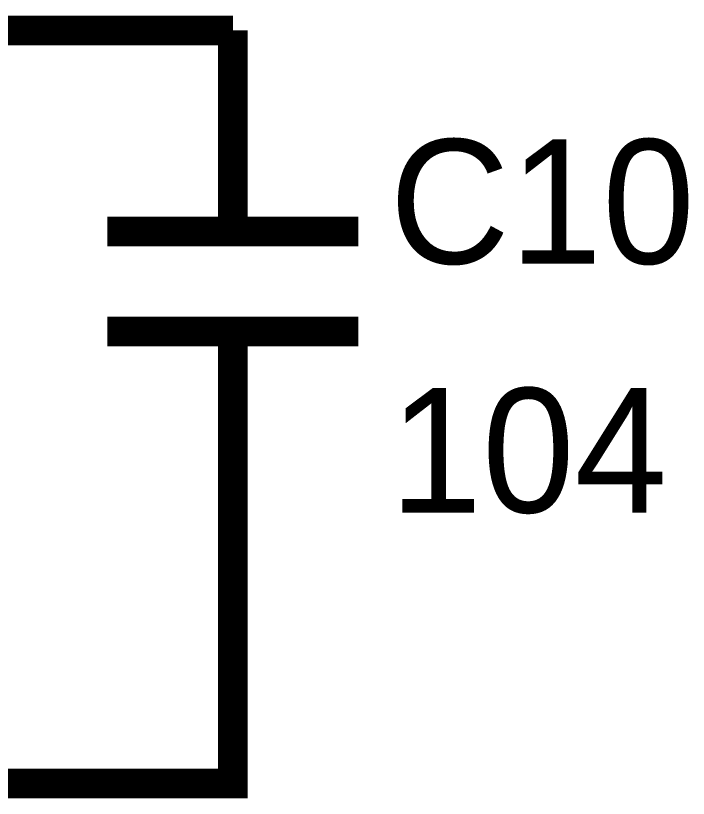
# Model space of a CAD drawing. Header units: millimetres. Extents: x 0 to 19, y 0 to 9.5.
# Drawn here: x 8.8136 to 9.0813, y 6.394 to 6.7056 of the extents above; entities that cross this region are included whole.
import ezdxf

# ---------------------------------------------------------------- set-up
doc = ezdxf.new("R2010")
doc.units = ezdxf.units.MM
doc.header["$MEASUREMENT"] = 0
doc.layers.add('Sheet', color=255, linetype='Continuous')

msp = doc.modelspace()

# ---------------------------------------------------------------- linework, layer by layer
at = {"layer": 'Sheet', "const_width": 0.0118}
for points in [[(8.00037, 6.69969), (8.70023, 6.69969), (8.90006, 6.69969)], [(8.90006, 6.6798), (8.90006, 6.69969)], [(8.90006, 6.6798), (8.90006, 6.61967)], [(8.8501, 6.61967), (8.95002, 6.61967)], [(8.8501, 6.57988), (8.95002, 6.57988)], [(8.90006, 6.51976), (8.90006, 6.57988)], [(8.90006, 6.51976), (8.90006, 6.49986)], [(8.90006, 6.49986), (8.90006, 6.39994), (8.70023, 6.39994), (8.00037, 6.39994)]]:
    msp.add_lwpolyline(points, dxfattribs=at)

# ---------------------------------------------------------------- texts
at = {"layer": 'Sheet'}
for s, p in [('C10', (8.9624, 6.60685)), ('104', (8.9624, 6.50782))]:
    msp.add_text(s, height=0.049516, dxfattribs=at).set_placement(p)

doc.saveas('drawing.dxf')
